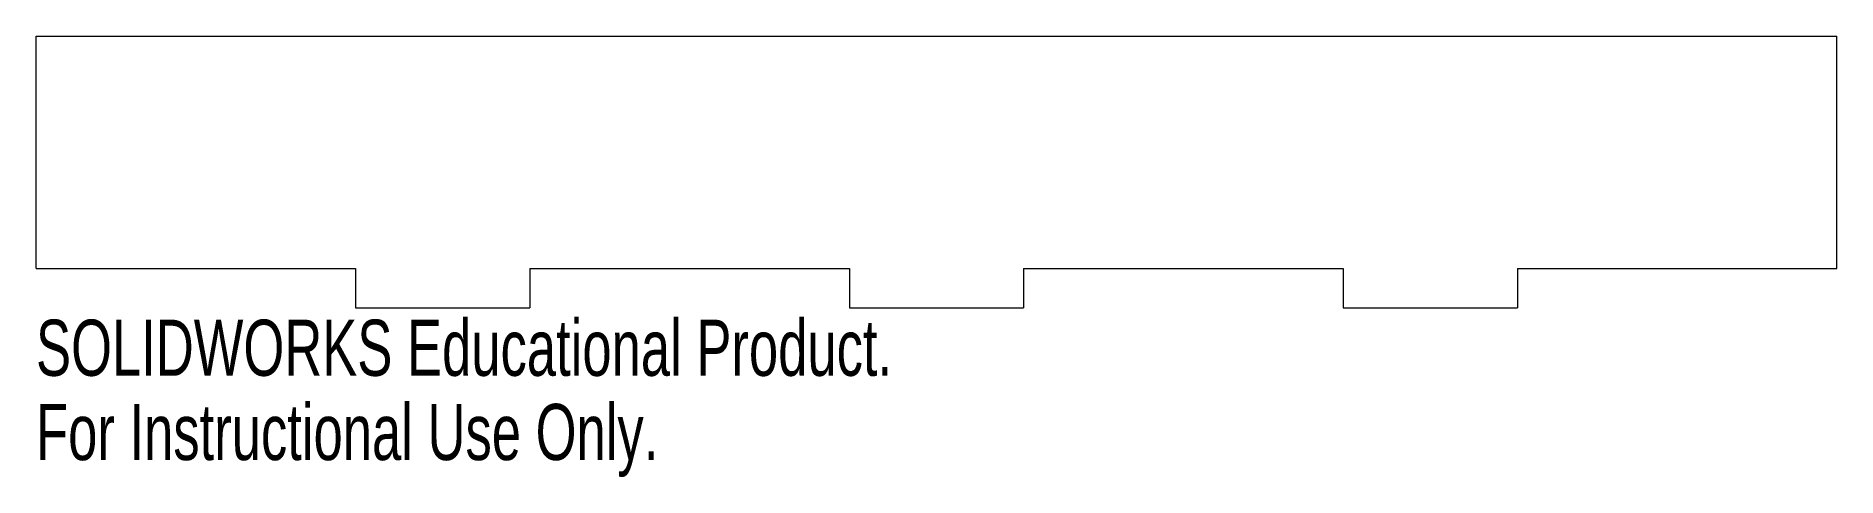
# Model space of a CAD drawing. Header units: millimetres. Extents: x 0 to 155, y -18 to 20.
import ezdxf

# ---------------------------------------------------------------- set-up
doc = ezdxf.new("R2010")
doc.units = ezdxf.units.MM
doc.styles.add('SLDTEXTSTYLE0', font='TXT', dxfattribs={"width": 0.7})

msp = doc.modelspace()

# ---------------------------------------------------------------- linework, layer by layer
at = {"color": 7, "linetype": 'Continuous', "lineweight": 15}
for p, q in [((0, 20), (155, 20)), ((0, 0), (0, 20)), ((155, 0), (155, 20)), ((0, 0), (27.5, 0)), ((27.5, 0), (27.5, -3.4)), ((42.5, 0), (42.5, -3.4)), ((42.5, 0), (70, 0)), ((70, 0), (70, -3.4)), ((85, 0), (85, -3.4)), ((85, 0), (112.5, 0)), ((112.5, 0), (112.5, -3.4)), ((127.5, 0), (127.5, -3.4)), ((127.5, 0), (155, 0)), ((27.5, -3.4), (42.5, -3.4)), ((70, -3.4), (85, -3.4)), ((112.5, -3.4), (127.5, -3.4))]:
    msp.add_line(p, q, dxfattribs=at)

# ---------------------------------------------------------------- texts
at = {"color": 7, "linetype": 'Continuous', "char_height": 4.8336, "attachment_point": 1, "style": 'SLDTEXTSTYLE0'}
for s, insert in [('SOLIDWORKS Educational Product.', (0, -4.42)), ('For Instructional Use Only.', (0, -11.67))]:
    msp.add_mtext(s, dxfattribs=dict(at, insert=insert))

doc.saveas('drawing.dxf')
